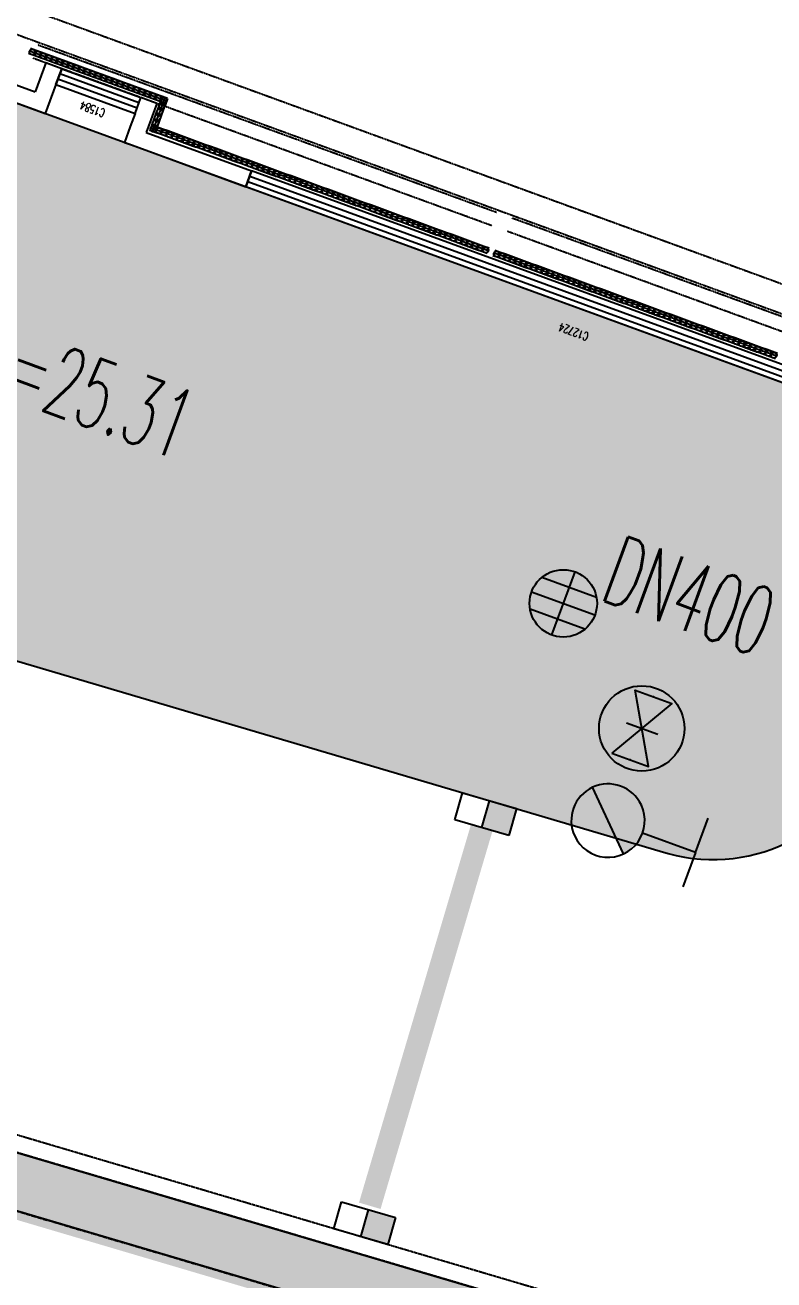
# Model space of a CAD drawing. Extents: x -111898 to 889894, y -2 to 1194865.
# Drawn here: x 558192 to 571520, y 759058 to 781414 of the extents above; entities that cross this region are included whole.
import ezdxf

# ---------------------------------------------------------------- set-up
doc = ezdxf.new("R2010")
doc.units = 0
doc.header["$LTSCALE"] = 10
doc.header["$MEASUREMENT"] = 0
for name, pattern in [('10平面$0$DASH', [0.35, 0.25, -0.1]), ('CENTER', [50.8, 31.75, -6.35, 6.35, -6.35]), ('DASH', [0.35, 0.25, -0.1])]:
    doc.linetypes.add(name, pattern=pattern)
for name, color, linetype in [('0-WALL', 252, 'Continuous'), ('10平面$0$A-HRAIL', 173, 'Continuous'), ('10平面$0$AS-WALL', 40, 'Continuous'), ('10平面$0$建-窗', 4, 'Continuous'), ('10平面$0$建-门窗编号', 7, 'Continuous'), ('DIM_雨水', 4, 'Continuous'), ('EQUIP_消火栓', 7, 'Continuous'), ('FM_ZF消防', 1, 'Continuous'), ('Gps-ZF雨水', 4, 'TG_Y'), ('TEXT_雨水', 4, 'Continuous'), ('TWT_雨水口', 4, 'Continuous'), ('WALL', 252, 'Continuous'), ('WELL_雨水', 4, 'Continuous')]:
    doc.layers.add(name, color=color, linetype=linetype)
doc.layers.add('GPS-ZF消防', color=1, linetype='TG_X', lineweight=60)
doc.styles.add('10平面$0$A-WIN-LABEL', font='SIMPLEX', dxfattribs={"bigfont": 'GBCBIG'})
doc.styles.add('_TWT_PIPEDN', font='SIMPLEX', dxfattribs={"width": 0.6, "height": 3, "bigfont": 'HZTXT'})
doc.styles.add('TG_LINETYPE', font='SIMPLEX', dxfattribs={"width": 0.8, "height": 3.5, "bigfont": 'HZTXT'})
doc.linetypes.add('TG_WX', pattern='A,3,-0.6,["WX",TG_LINETYPE,S=0.1,R=0,X=-0.52,Y=-0.15],0', length=3.6)
doc.linetypes.add('TG_X', pattern='A,5,-0.3,["X",TG_LINETYPE,S=0.1,R=0,X=-0.23,Y=-0.15],0', length=5.3)
doc.linetypes.add('TG_Y', pattern='A,2,-0.3,["Y",TG_LINETYPE,S=0.1,R=0,X=-0.25,Y=-0.15],0', length=2.3)
pattern_1 = [(359.79974, (-824318.4, 704905.5), (1605.5824, 1594.398), [240, -48, 64, -48, 240, -960]), (359.79974, (-824398.3, 704953.8), (1605.5824, 1594.398), [160, -120, 240, -120, 160, -800]), (359.79974, (-823836, 705591.9), (1605.5824, 1594.398), [200, -80, 200, -1120]), (359.79974, (-824634.9, 705914.7), (1605.5824, 1594.398), [80, -160, 80, -1280]), (89.79974, (-824474.9, 705914.1), (-1594.398, 1605.5824), [144, -1456]), (89.79974, (-823998.3, 704952.4), (-1594.398, 1605.5824), [160, -1440]), (89.79974, (-823596, 705591), (-1594.398, 1605.5824), [160, -1440]), (44.79974, (-823790.3, 704935.7), (5.5922, 1599.9902), [160, -2102.7417]), (134.79974, (-824206.3, 704937.2), (-1599.9902, 5.5922), [160, -2102.7417]), (63.23469, (-823838.3, 704943.9), (5.5922, 1599.99023), [160, -3417.7088]), (75.7635, (-823918.27, 704952.15), (5.59221, 1599.99023), [160, -6436.969]), (75.7635, (-823516.03, 705590.75), (5.59221, 1599.99023), [128, -6468.969]), (75.7635, (-824442.9, 705914), (5.59221, 1599.99023), [112, -6484.969]), (103.835987, (-824078.27, 704952.7), (5.59221, 1599.99023), [160, -6436.969]), (103.835987, (-823676.03, 705591.3), (5.59221, 1599.99023), [128, -6468.969]), (103.835987, (-824506.9, 705914.2), (5.59221, 1599.99023), [112, -6484.969]), (116.364795, (-824158.3, 704945), (5.5922, 1599.99023), [160, -3417.7069])]

# ---------------------------------------------------------------- blocks, each defined once
blk = doc.blocks.new('10平面$0$WINDOW2DLIB$DYNSTYLE$00000005')
at = {"color": 0}
for points in [[(-0.5, 0.5), (-0.5, -0.5)], [(-0.5, 0.5), (0.5, 0.5)], [(0.5, -0.5), (0.5, 0.5)], [(0.5, 0.1667), (-0.5, 0.1667)], [(0.5, -0.1667), (-0.5, -0.1667)], [(-0.5, -0.5), (0.5, -0.5)]]:
    blk.add_lwpolyline(points, dxfattribs=at)
blk = doc.blocks.new('10平面$0$42343243-M')
at = {"layer": '10平面$0$AS-WALL'}
for p, q in [((225504, 1223170), (223354, 1223170)), ((225654, 1223170), (225504, 1223170)), ((225654, 1222870), (225654, 1223170)), ((229454, 1223170), (227154, 1223170)), ((227154, 1222620), (227154, 1223170)), ((225354, 1222870), (223354, 1222870)), ((225354, 1222320), (225354, 1222870)), ((225654, 1222620), (225654, 1222870)), ((229454, 1222870), (227454, 1222870)), ((227454, 1222320), (227454, 1222870)), ((225354, 1222320), (225654, 1222320)), ((227154, 1222320), (227454, 1222320))]:
    blk.add_line(p, q, dxfattribs=at)
for points in [[(223354, 1222870), (223354, 1223170)], [(225654, 1222620), (225654, 1222320)], [(227154, 1222620), (227154, 1222320)]]:
    blk.add_lwpolyline(points, dxfattribs=at)
at = {"layer": '10平面$0$建-窗'}
ref = blk.add_blockref('10平面$0$WINDOW2DLIB$DYNSTYLE$00000005', (217004, 1223020), dxfattribs=dict(at, xscale=-12700, yscale=300, zscale=300, rotation=180.0000000000008))
ref.add_attrib('A0', 'C12724', (216712, 1223521), dxfattribs={"layer": '10平面$0$建-门窗编号', "height": 148.8, "style": '10平面$0$A-WIN-LABEL', "width": 0.705882})
ref = blk.add_blockref('10平面$0$WINDOW2DLIB$DYNSTYLE$00000005', (226404, 1222470), dxfattribs=dict(at, xscale=-1500, yscale=-300, zscale=300))
ref.add_attrib('A0', 'C1584', (226162, 1222733), dxfattribs={"layer": '10平面$0$建-门窗编号', "height": 148.8, "style": '10平面$0$A-WIN-LABEL', "width": 0.705882})
blk = doc.blocks.new('10平面$0$99平面图例外参$0$$LinePat$圆环')
for points in [[(0, 150), (300, 150)], [(0, 0), (300, 0)], [(0, -150), (300, -150)]]:
    blk.add_lwpolyline(points)
at = {"color": 0}
blk.add_circle((150, 0), 150, dxfattribs=at)
blk = doc.blocks.new('$VALVE$00000296')
for points in [[(-125, 72.2), (-125, -72.2), (125, 72.2), (125, -72.2), (-125, 72.2)], [(0, 60.2), (0, -63.6)]]:
    blk.add_lwpolyline(points)
for p in [(-125, 0), (125, 0)]:
    blk.add_point(p)
blk = doc.blocks.new('$TwtSys$00000385')
for p, q in [((0, 331.4), (-130, 331.4)), ((0, 331.4), (0, 130.8)), ((0, 331.4), (130, 331.4)), ((92.5, 92.5), (-92.5, -92.5))]:
    blk.add_line(p, q)
for start, end in [(135, 315), (315, 135)]:
    blk.add_arc((0, 0), 130.8, start, end)
at = {"color": 0}
for points in [[(-33.9, 126.5), (-126.5, 33.9), (33.9, 126.5), (-126.5, -33.9)], [(-92.6, 92.6), (-92.6, 92.6), (-33.9, 126.5), (-126.5, 33.9)], [(33.9, 126.5), (-126.5, -33.9), (92.6, 92.6), (-92.6, -92.6)]]:
    blk.add_solid(points, dxfattribs=at)
blk = doc.blocks.new('$TwtSys$00000424')
for p, q in [((-500, 250), (500, 250)), ((-500, -250), (-500, 250)), ((0, -250), (0, 250)), ((500, 250), (500, -250)), ((500, -250), (-500, -250))]:
    blk.add_line(p, q)
blk.add_solid([(0, 250), (500, 250), (0, -250), (500, -250)])
blk = doc.blocks.new('$TWTSYS$00000375')
for p, q in [((0, 0.5, 0), (0, -0.5, 0)), ((0.433, 0.25, 0), (-0.433, 0.25, 0)), ((-0.5, 0, 0), (0.5, 0, 0)), ((0.433, -0.25, 0), (-0.433, -0.25, 0))]:
    blk.add_line(p, q)
blk.add_circle((0, 0, 0), 0.5)

msp = doc.modelspace()

# ---------------------------------------------------------------- hatches: boundary and pattern name
at = {"layer": '0-WALL'}
h = msp.add_hatch(dxfattribs=at)
h.set_pattern_fill('草坪或沼泽', color=8, scale=400, angle=-0.200257)
h.set_pattern_definition(pattern_1)
h.paths.add_polyline_path([(696130.98, 804098.61), (669562.33, 731379.54), (607880.43, 745535.24), (522571.73, 770781.34), (445339.53, 792957.04), (609790.27, 1011755.57), (618487.23, 1023194.24), (653205.56, 1069507.99), (721439.16, 1038957.87), (738262.84, 1027590.63), (761400.89, 1017231.07), (768403.04, 1001909.04), (737294.43, 916764), (736355.16, 917107.18), (742257.75, 933262.65), (741788.31, 933434.17), (745346.31, 941716.12), (767322.91, 1001866.69), (760648.1, 1016472.46), (737774.94, 1026713.42), (720951.27, 1038080.66), (653526.34, 1068268.72), (619285.33, 1022591.71), (610587.99, 1011152.54), (447011.62, 793517.34), (522851.61, 771741.38), (608134.4, 746502.95), (668925.9, 732551.6), (695191.71, 804441.78)])
h.paths.add_polyline_path([(702359.45, 821146.08), (701420.18, 821489.25), (703324.3, 826702.56), (702855.23, 826873.89), (706411.93, 835156.24), (730109.53, 900012.74), (731048.81, 899669.57)])
h = msp.add_hatch(dxfattribs=at)
h.set_pattern_fill('草坪或沼泽', color=8, scale=400, angle=-0.200257)
h.set_pattern_definition(pattern_1)
edge = h.paths.add_edge_path()
edge.add_arc((570438.95, 769548.63), 3002.94, 251.657028, 339.787973)
edge.add_line((573256.98, 768511.12), (575176.3, 773764.44))
edge.add_line((575176.3, 773764.44), (535351.25, 788315.22))
edge.add_line((535351.25, 788315.22), (533712.99, 783831.36))
edge.add_arc((539372.05, 781860.93), 5992.29, 160.802302, 252.642025)
edge.add_line((537584.3, 776141.53), (569493.91, 766698.26))
edge = h.paths.add_edge_path()
edge.add_line((610267.76, 754631.72), (621806.61, 751983.61))
edge.add_arc((622572.51, 754894.31), 3009.78, 255.257746, 337.187472)
edge.add_line((625346.86, 753727.37), (625897, 755233.12))
edge.add_line((625897, 755233.12), (586072.93, 769786.57))
edge.add_line((586072.93, 769786.57), (584531.96, 765568.9))
edge.add_arc((587353.85, 764542.48), 3002.77, 160.011943, 251.548228)
edge.add_line((586403.46, 761694.08), (610267.76, 754631.72))

# ---------------------------------------------------------------- linework, layer by layer
at = {"layer": '0-WALL', "linetype": 'CENTER', "ltscale": 0.2}
msp.add_line((522571.73, 770781.34), (607880.43, 745535.24), dxfattribs=at)
at = {"layer": '0-WALL', "color": 1, "linetype": 'DASH', "ltscale": 3, "const_width": 300}
msp.add_lwpolyline([(768403.04, 1001909.04), (761400.89, 1017231.07), (738262.84, 1027590.63), (721439.16, 1038957.87), (653205.56, 1069507.99), (618487.23, 1023194.24), (609790.27, 1011755.57), (445339.53, 792957.04), (522571.73, 770781.34), (607880.43, 745535.24), (669562.33, 731379.54)], close=True, dxfattribs=at)
at = {"layer": '0-WALL', "linetype": 'CENTER', "ltscale": 0.2}
msp.add_lwpolyline([(768403.04, 1001909.04), (761400.89, 1017231.07), (738262.84, 1027590.63), (721439.16, 1038957.87), (653205.56, 1069507.99), (618487.23, 1023194.24), (609790.27, 1011755.57), (445339.53, 792957.04), (522571.73, 770781.34), (607880.43, 745535.24), (669562.33, 731379.54)], close=True, dxfattribs=at)
at = {"layer": '0-WALL', "linetype": 'DASH'}
for points in [[(691451.01, 794203.39), (668925.9, 732551.6), (608134.4, 746502.95), (522851.61, 771741.38), (447011.62, 793517.34), (610587.99, 1011152.54), (619285.33, 1022591.71), (653526.34, 1068268.72), (720951.27, 1038080.66), (737774.94, 1026713.42), (755564.15, 1018748.69), (760648.1, 1016472.46), (767322.91, 1001866.69), (745344.86, 941712.2), (741785.02, 933426.51)], [(691169.23, 794306.34), (668734.97, 732903.21), (608210.59, 746793.26), (522935.58, 772029.4), (447513.25, 793685.43), (610827.31, 1010971.63), (619524.76, 1022410.95), (653622.57, 1067896.93), (720804.9, 1037817.49), (737628.57, 1026450.26), (755441.56, 1018474.88), (760422.26, 1016244.88), (766998.88, 1001853.99), (745065.93, 941822.97), (741509.38, 933544.93)]]:
    msp.add_lwpolyline(points, dxfattribs=at)
at = {"layer": '0-WALL'}
msp.add_lwpolyline([(522851.61, 771741.38), (608134.4, 746502.95), (668925.9, 732551.6), (695191.71, 804441.78), (696130.98, 804098.61), (669562.33, 731379.54), (607880.43, 745535.24), (522571.73, 770781.34)], dxfattribs=at)
msp.add_lwpolyline([(569493.91, 766698.26, 0.404691), (573256.98, 768511.12), (575176.3, 773764.44), (535351.25, 788315.22), (533712.99, 783831.36, 0.42364971), (537584.3, 776141.53)], format="xyb", close=True, dxfattribs=at)
at = {"layer": 'DIM_雨水'}
msp.add_lwpolyline([(560716.8, 774471.8, 0, 0, 0), (563580.05, 773418.32, 0, 266.67, 0), (562641.56, 773763.62, 0, 0, 0)], format="xyseb", dxfattribs=at)
at = {"layer": 'FM_ZF消防'}
msp.add_circle((569168.3, 768882.72), 760.12, dxfattribs=at)
at = {"layer": 'GPS-ZF消防', "linetype": 'TG_WX', "ltscale": 0.1, "const_width": 400}
for points in [[(476410.6, 806569.93), (570388.83, 772222.2)], [(569375.06, 769448.43), (570388.83, 772222.2)], [(570388.83, 772222.2), (639502.99, 746961.95)], [(568792.55, 767854.66), (568963.12, 768321.35)]]:
    msp.add_lwpolyline(points, dxfattribs=at)
at = {"layer": 'Gps-ZF雨水', "ltscale": 0.1, "const_width": 400}
for points in [[(544578.89, 779637.34), (567208.3, 771318.62)], [(568334.61, 770904.58), (571778.48, 769638.59)], [(566478.18, 767590.89), (567546.99, 770495.38)], [(566320.67, 767115.91), (564326.67, 760378.03)]]:
    msp.add_lwpolyline(points, dxfattribs=at)
at = {"layer": 'WALL', "color": 8, "linetype": '10平面$0$DASH'}
for p, q in [((478621.79, 810798.34), (642806.59, 750811.75)), ((478450.2, 810328.7), (642635.01, 750342.12)), ((566583.75, 778074.98), (558412.08, 781060.58)), ((566497.96, 777840.16), (558326.29, 780825.76)), ((583490.66, 771897.87), (566865.54, 777972.03)), ((583404.86, 771663.05), (566779.74, 777737.21))]:
    msp.add_line(p, q, dxfattribs=at)

# ---------------------------------------------------------------- block references
at = {"layer": '10平面$0$A-HRAIL', "yscale": 0.3333333333333334, "zscale": 0.3333333333333333}
for p, xscale, rotation in [((558367.99, 780917.05), 0.3461333288391431, 159.9297114345931), ((558465.52, 780881.42), 0.3461333288391431, 159.9297114345931), ((558563.06, 780845.78), 0.3461333288391431, 159.9297114345931), ((558660.59, 780810.15), 0.3461333288391431, 159.9297114345931), ((558758.13, 780774.51), 0.3461333288391431, 159.9297114345931), ((558855.66, 780738.88), 0.3461333288391431, 159.9297114345931), ((558953.19, 780703.24), 0.3461333288391431, 159.9297114345931), ((559050.73, 780667.61), 0.3461333288391431, 159.9297114345931), ((559148.26, 780631.97), 0.3461333288391431, 159.9297114345931), ((559245.8, 780596.34), 0.3461333288391431, 159.9297114345931), ((559343.33, 780560.7), 0.3461333288391431, 159.9297114345931), ((559440.86, 780525.07), 0.3461333288391431, 159.9297114345931), ((559538.4, 780489.43), 0.3461333288391431, 159.9297114345931), ((559635.93, 780453.8), 0.3461333288391431, 159.9297114345931), ((559733.47, 780418.16), 0.3461333288391431, 159.9297114345931), ((559831, 780382.53), 0.3461333288391431, 159.9297114345931), ((559928.53, 780346.89), 0.3461333288391431, 159.9297114345931), ((560026.07, 780311.26), 0.3461333288391431, 159.9297114345931), ((560123.6, 780275.62), 0.3461333288391431, 159.9297114345931), ((560221.14, 780239.99), 0.3461333288391431, 159.9297114345931), ((560318.67, 780204.35), 0.3461333288391431, 159.9297114345931), ((560416.2, 780168.72), 0.3461333288391431, 159.9297114345931), ((560513.74, 780133.08), 0.3461333288391431, 159.9297114345931), ((560611.27, 780097.45), 0.3461333288391431, 159.9297114345931), ((560641.82, 780024.18), 0.3611111227129974, 249.9297114345931), ((560708.81, 780061.81), 0.3461333288391431, 159.9297114345931), ((560679, 780125.93), 0.3611111227129974, 249.9297114345931), ((560567.47, 779820.67), 0.3611111227129974, 249.9297114345931), ((560604.65, 779922.42), 0.3611111227129974, 249.9297114345931), ((560493.12, 779617.16), 0.3611111227129974, 249.9297114345931), ((560523.55, 779550.32), 0.3384127415468572, 159.9297114347964), ((560530.29, 779718.91), 0.3611111227129974, 249.9297114345931), ((560618.91, 779515.48), 0.3384127415468572, 159.9297114347964), ((560714.27, 779480.64), 0.3384127415468572, 159.9297114347964), ((560809.63, 779445.8), 0.3384127415468572, 159.9297114347964), ((560904.99, 779410.96), 0.3384127415468572, 159.9297114347964), ((561000.34, 779376.12), 0.3384127415468572, 159.9297114347964), ((561095.7, 779341.28), 0.3384127415468572, 159.9297114347964), ((561191.06, 779306.44), 0.3384127415468572, 159.9297114347964), ((561286.42, 779271.6), 0.3384127415468572, 159.9297114347964), ((561381.78, 779236.76), 0.3384127415468572, 159.9297114347964), ((561477.14, 779201.92), 0.3384127415468572, 159.9297114347964), ((561572.5, 779167.08), 0.3384127415468572, 159.9297114347964), ((561667.85, 779132.24), 0.3384127415468572, 159.9297114347964), ((561763.21, 779097.4), 0.3384127415468572, 159.9297114347964), ((561858.57, 779062.56), 0.3384127415468572, 159.9297114347964), ((561953.93, 779027.72), 0.3384127415468572, 159.9297114347964), ((562049.29, 778992.88), 0.3384127415468572, 159.9297114347964), ((562144.65, 778958.04), 0.3384127415468572, 159.9297114347964), ((562240.01, 778923.2), 0.3384127415468572, 159.9297114347964), ((562335.36, 778888.36), 0.3384127415468572, 159.9297114347964), ((562430.72, 778853.52), 0.3384127415468572, 159.9297114347964), ((562526.08, 778818.68), 0.3384127415468572, 159.9297114347964), ((562621.44, 778783.84), 0.3384127415468572, 159.9297114347964), ((562716.8, 778749), 0.3384127415468572, 159.9297114347964), ((562812.16, 778714.16), 0.3384127415468572, 159.9297114347964), ((562907.51, 778679.32), 0.3384127415468572, 159.9297114347964), ((563002.87, 778644.48), 0.3384127415468572, 159.9297114347964), ((563098.23, 778609.64), 0.3384127415468572, 159.9297114347964), ((563193.59, 778574.8), 0.3384127415468572, 159.9297114347964), ((563288.95, 778539.96), 0.3384127415468572, 159.9297114347964), ((563384.31, 778505.12), 0.3384127415468572, 159.9297114347964), ((563479.67, 778470.28), 0.3384127415468572, 159.9297114347964), ((563575.02, 778435.44), 0.3384127415468572, 159.9297114347964), ((563670.38, 778400.6), 0.3384127415468572, 159.9297114347964), ((563765.74, 778365.76), 0.3384127415468572, 159.9297114347964), ((563861.1, 778330.92), 0.3384127415468572, 159.9297114347964), ((563956.46, 778296.08), 0.3384127415468572, 159.9297114347964), ((564051.82, 778261.24), 0.3384127415468572, 159.9297114347964), ((564147.18, 778226.4), 0.3384127415468572, 159.9297114347964), ((564242.53, 778191.56), 0.3384127415468572, 159.9297114347964), ((564337.89, 778156.72), 0.3384127415468572, 159.9297114347964), ((564433.25, 778121.88), 0.3384127415468572, 159.9297114347964), ((564528.61, 778087.03), 0.3384127415468572, 159.9297114347964), ((564623.97, 778052.19), 0.3384127415468572, 159.9297114347964), ((564719.33, 778017.35), 0.3384127415468572, 159.9297114347964), ((564814.69, 777982.51), 0.3384127415468572, 159.9297114347964), ((564910.04, 777947.67), 0.3384127415468572, 159.9297114347964), ((565005.4, 777912.83), 0.3384127415468572, 159.9297114347964), ((565100.76, 777877.99), 0.3384127415468572, 159.9297114347964), ((565196.12, 777843.15), 0.3384127415468572, 159.9297114347964), ((565291.48, 777808.31), 0.3384127415468572, 159.9297114347964), ((565386.84, 777773.47), 0.3384127415468572, 159.9297114347964), ((565482.19, 777738.63), 0.3384127415468572, 159.9297114347964), ((565577.55, 777703.79), 0.3384127415468572, 159.9297114347964), ((565672.91, 777668.95), 0.3384127415468572, 159.9297114347964), ((565768.27, 777634.11), 0.3384127415468572, 159.9297114347964), ((565863.63, 777599.27), 0.3384127415468572, 159.9297114347964), ((565958.99, 777564.43), 0.3384127415468572, 159.9297114347964), ((566054.35, 777529.59), 0.3384127415468572, 159.9297114347964), ((566149.7, 777494.75), 0.3384127415468572, 159.9297114347964), ((566245.06, 777459.91), 0.3384127415468572, 159.9297114347964), ((566340.42, 777425.07), 0.3384127415468572, 159.9297114347964), ((566435.78, 777390.23), 0.3384127415468572, 159.9297114347964), ((566632.13, 777318.49), 0.3368181818181818, 159.9297114347964), ((566727.04, 777283.82), 0.3368181818181818, 159.9297114347964), ((566821.95, 777249.14), 0.3368181818181818, 159.9297114347964), ((566916.86, 777214.46), 0.3368181818181818, 159.9297114347964), ((567011.77, 777179.79), 0.3368181818181818, 159.9297114347964), ((567106.68, 777145.11), 0.3368181818181818, 159.9297114347964), ((567201.59, 777110.44), 0.3368181818181818, 159.9297114347964), ((567296.5, 777075.76), 0.3368181818181818, 159.9297114347964), ((567391.4, 777041.08), 0.3368181818181818, 159.9297114347964), ((567486.31, 777006.41), 0.3368181818181818, 159.9297114347964), ((567581.22, 776971.73), 0.3368181818181818, 159.9297114347964), ((567676.13, 776937.06), 0.3368181818181818, 159.9297114347964), ((567771.04, 776902.38), 0.3368181818181818, 159.9297114347964), ((567865.95, 776867.7), 0.3368181818181818, 159.9297114347964), ((567960.86, 776833.03), 0.3368181818181818, 159.9297114347964), ((568055.77, 776798.35), 0.3368181818181818, 159.9297114347964), ((568150.68, 776763.68), 0.3368181818181818, 159.9297114347964), ((568245.59, 776729), 0.3368181818181818, 159.9297114347964), ((568340.5, 776694.32), 0.3368181818181818, 159.9297114347964), ((568435.41, 776659.65), 0.3368181818181818, 159.9297114347964), ((568530.31, 776624.97), 0.3368181818181818, 159.9297114347964), ((568625.22, 776590.3), 0.3368181818181818, 159.9297114347964), ((568720.13, 776555.62), 0.3368181818181818, 159.9297114347964), ((568815.04, 776520.94), 0.3368181818181818, 159.9297114347964), ((568909.95, 776486.27), 0.3368181818181818, 159.9297114347964), ((569004.86, 776451.59), 0.3368181818181818, 159.9297114347964), ((569099.77, 776416.92), 0.3368181818181818, 159.9297114347964), ((569194.68, 776382.24), 0.3368181818181818, 159.9297114347964), ((569289.59, 776347.56), 0.3368181818181818, 159.9297114347964), ((569384.5, 776312.89), 0.3368181818181818, 159.9297114347964), ((569479.41, 776278.21), 0.3368181818181818, 159.9297114347964), ((569574.32, 776243.53), 0.3368181818181818, 159.9297114347964), ((569669.23, 776208.86), 0.3368181818181818, 159.9297114347964), ((569764.13, 776174.18), 0.3368181818181818, 159.9297114347964), ((569859.04, 776139.51), 0.3368181818181818, 159.9297114347964), ((569953.95, 776104.83), 0.3368181818181818, 159.9297114347964), ((570048.86, 776070.15), 0.3368181818181818, 159.9297114347964), ((570143.77, 776035.48), 0.3368181818181818, 159.9297114347964), ((570238.68, 776000.8), 0.3368181818181818, 159.9297114347964), ((570333.59, 775966.13), 0.3368181818181818, 159.9297114347964), ((570428.5, 775931.45), 0.3368181818181818, 159.9297114347964), ((570523.41, 775896.77), 0.3368181818181818, 159.9297114347964), ((570618.32, 775862.1), 0.3368181818181818, 159.9297114347964), ((570713.23, 775827.42), 0.3368181818181818, 159.9297114347964), ((570808.14, 775792.75), 0.3368181818181818, 159.9297114347964), ((570903.04, 775758.07), 0.3368181818181818, 159.9297114347964), ((570997.95, 775723.39), 0.3368181818181818, 159.9297114347964), ((571092.86, 775688.72), 0.3368181818181818, 159.9297114347964), ((571187.77, 775654.04), 0.3368181818181818, 159.9297114347964), ((571282.68, 775619.37), 0.3368181818181818, 159.9297114347964), ((571377.59, 775584.69), 0.3368181818181818, 159.9297114347964), ((571472.5, 775550.01), 0.3368181818181818, 159.9297114347964), ((571567.41, 775515.34), 0.3368181818181818, 159.9297114347964)]:
    msp.add_blockref('10平面$0$99平面图例外参$0$$LinePat$圆环', p, dxfattribs=dict(at, xscale=xscale, rotation=rotation))
at = {"layer": 'EQUIP_消火栓', "xscale": 5, "yscale": 5, "zscale": 5, "rotation": 249.9297109838925}
msp.add_blockref('$TwtSys$00000385', (568568.12, 767240.58), dxfattribs=at)
at = {"layer": 'FM_ZF消防', "xscale": 4.8, "yscale": 4.8, "zscale": 4.8, "rotation": 69.92335771899249}
msp.add_blockref('$VALVE$00000296', (569169.09, 768884.89), dxfattribs=at)
at = {"layer": 'TWT_雨水口', "rotation": 343.9796269420964}
for p in [(566391.61, 767355.64), (564234.94, 760068.05)]:
    msp.add_blockref('$TwtSys$00000424', p, dxfattribs=at)
at = {"layer": 'WALL', "color": 8, "rotation": 159.9297114345931}
msp.add_blockref('10平面$0$42343243-M', (1191669.35, 1850775.27), dxfattribs=at)
at = {"layer": 'WELL_雨水', "xscale": 1200, "yscale": 1200, "zscale": 1200, "rotation": 339.79974336667}
msp.add_blockref('$TWTSYS$00000375', (567771.45, 771111.6), dxfattribs=at)

# ---------------------------------------------------------------- texts
at = {"layer": 'TEXT_雨水', "style": '_TWT_PIPEDN', "width": 0.557143}
for s, p in [('L=25.31', (557251.62, 775005.4)), ('DN400', (568394.71, 771188.79))]:
    msp.add_text(s, height=1225, rotation=339.816224, dxfattribs=at).set_placement(p)

doc.saveas('drawing.dxf')
